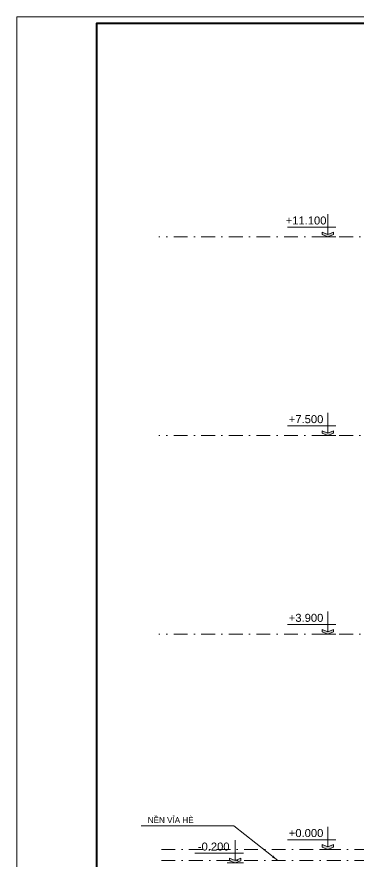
# Model space of a CAD drawing. Header units: inches. Extents: x 921646 to 2157952, y -92667 to 262089.
# Drawn here: x 1942651 to 1948835, y 143480 to 158778 of the extents above; entities that cross this region are included whole.
import ezdxf
from ezdxf.enums import TextEntityAlignment as Align

# ---------------------------------------------------------------- set-up
doc = ezdxf.new("R2010")
doc.units = ezdxf.units.IN
doc.header["$MEASUREMENT"] = 0
doc.linetypes.add('DASHDOT', pattern=[1, 0.5, -0.25, 0, -0.25])
doc.layers.get('DEFPOINTS').update_dxf_attribs({"lineweight": 9})
for name, color, linetype, lineweight in [('04-TRUC', 40, 'DASHDOT', 9), ('15 TEXT', 134, 'Continuous', 15), ('6 DIM KICH THUOC', 8, 'Continuous', 9), ('Cp Net Manh 0.15', 8, 'Continuous', 15), ('Cp Net Thep 0.40', 2, 'Continuous', 40), ('dim', 252, 'Continuous', 9)]:
    doc.layers.add(name, color=color, linetype=linetype, lineweight=lineweight)
doc.styles.add('ARIAL', font='arial.ttf')
doc.styles.add('CHU', font='arial.ttf')
doc.dimstyles.new('VJC100', dxfattribs={"dimscale": 1.2, "dimtxt": 200, "dimasz": 100, "dimexe": 100, "dimexo": 0, "dimgap": 60, "dimtad": 1, "dimdec": 0, "dimlfac": -1, "dimzin": 9, "dimdsep": 46, "dimtxsty": 'CHU', "dimblk": 'ARCHTICK', "dimcen": 0.9, "dimdle": 100, "dimclrd": 251, "dimclre": 251, "dimclrt": 3, "dimadec": 0, "dimazin": 0, "dimtfac": 1, "dimtdec": 0, "dimtix": 1, "dimtmove": 2, "dimatfit": 3, "dimfxl": 500, "dimtolj": 1, "dimtzin": 0, "dimlwd": 13, "dimlwe": 9, "dimarcsym": 0})

# ---------------------------------------------------------------- blocks, each defined once
blk = doc.blocks.new('cao do')
at = {"layer": '15 TEXT'}
h = blk.add_hatch(color=256, dxfattribs=at)
h.dxf.hatch_style = 1
h.paths.add_polyline_path([(155, 47), (261, 90), (261, 42), (155, 0), (49, 42), (49, 90)])
for p, q in [((0, 181), (911, 181)), ((0, 0), (310, 0))]:
    blk.add_line(p, q, dxfattribs=at)
blk.add_lwpolyline([(155, 424), (155, 47)], dxfattribs=at)
blk.add_lwpolyline([(155, 47), (261, 90), (261, 42), (155, 0), (49, 42), (49, 90)], close=True, dxfattribs=at)
at = {"layer": '15 TEXT', "color": 3, "style": 'ARIAL'}
blk.add_attdef('%%P0,000', text='', height=150, dxfattribs=at).set_placement((558, 307), align=Align.MIDDLE_CENTER)
blk = doc.blocks.new('_ArchTick')
at = {"layer": 'dim', "const_width": 0.15}
blk.add_lwpolyline([(0.2, 0.2), (-0.2, -0.2)], dxfattribs=at)
blk = doc.blocks.new('Khung Ht dep')
at = {"layer": 'Cp Net Thep 0.40', "color": 106, "flags": 128}
blk.add_lwpolyline([(30380, 21415), (30380, 1792), (3162, 1792), (3162, 21415)], close=True, dxfattribs=at)
at = {"layer": 'DEFPOINTS', "ltscale": 100}
blk.add_lwpolyline([(30430, 1692), (30430, 21515), (1912, 21515), (1912, 1692)], close=True, dxfattribs=at)

msp = doc.modelspace()

# ---------------------------------------------------------------- linework, layer by layer
at = {"layer": '04-TRUC', "ltscale": 500}
for p, q in [((1960245.3, 154791.5), (1945221.3, 154791.5)), ((1960245.3, 151191.5), (1945221.3, 151191.5)), ((1960245.3, 147591.5), (1945221.3, 147591.5)), ((1974525.3, 143691.5), (1945221.3, 143691.5)), ((1974525.3, 143491.5), (1945221.3, 143491.5))]:
    msp.add_line(p, q, dxfattribs=at)

# ---------------------------------------------------------------- block references
at = {"layer": '15 TEXT'}
ref = msp.add_blockref('cao do', (1948433.2, 154791.5), dxfattribs=dict(at, xscale=-0.9671879849873873, yscale=0.9671879849873873, zscale=0.9671879849873873))
ref.add_attrib('%%P0,000', '+11.100', dxfattribs={"color": 3, "height": 145.08, "style": 'ARIAL'}).set_placement((1947891.5, 155088.1), align=Align.MIDDLE_CENTER)
ref = msp.add_blockref('cao do', (1948433.2, 151191.5), dxfattribs=dict(at, xscale=-0.9671879849873873, yscale=0.9671879849873873, zscale=0.9671879849873873))
ref.add_attrib('%%P0,000', '+7.500', dxfattribs={"color": 3, "height": 145.08, "style": 'ARIAL'}).set_placement((1947891.5, 151488.1), align=Align.MIDDLE_CENTER)
ref = msp.add_blockref('cao do', (1948433.2, 147591.5), dxfattribs=dict(at, xscale=-0.9671879849873873, yscale=0.9671879849873873, zscale=0.9671879849873873))
ref.add_attrib('%%P0,000', '+3.900', dxfattribs={"color": 3, "height": 145.08, "style": 'ARIAL'}).set_placement((1947891.5, 147888.1), align=Align.MIDDLE_CENTER)
ref = msp.add_blockref('cao do', (1948433.2, 143691.5), dxfattribs=dict(at, xscale=-0.9671879849873873, yscale=0.9671879849873873, zscale=0.9671879849873873))
ref.add_attrib('%%P0,000', '+0.000', dxfattribs={"color": 3, "height": 145.08, "style": 'ARIAL'}).set_placement((1947891.5, 143988.1), align=Align.MIDDLE_CENTER)
ref = msp.add_blockref('cao do', (1946758.8, 143446.7), dxfattribs=dict(at, xscale=-0.9671879849873873, yscale=0.9671879849873873, zscale=0.9671879849873873))
ref.add_attrib('%%P0,000', '-0.200', dxfattribs={"color": 3, "height": 145.08, "style": 'ARIAL'}).set_placement((1946217, 143743.4), align=Align.MIDDLE_CENTER)
at = {"layer": 'Cp Net Manh 0.15', "xscale": 1.158515206613523, "yscale": 1.158515206613523, "zscale": 1.158515206613523}
msp.add_blockref('Khung Ht dep', (1940435, 133852.6), dxfattribs=at)

# ---------------------------------------------------------------- texts
at = {"layer": '15 TEXT', "insert": (1945022.2, 144276.9), "char_height": 105, "attachment_point": 1, "style": 'ARIAL'}
msp.add_mtext_dynamic_manual_height_columns('NỀN VỈA HÈ', width=1652.564, gutter_width=6.25, heights=[0], dxfattribs=at)

# ---------------------------------------------------------------- leaders
at = {"layer": '6 DIM KICH THUOC'}
msp.add_leader([(1947378.3, 143491.5), (1946581.8, 144115.9), (1944905.6, 144115.9)], dimstyle='VJC100', override={"dimscale": 0.6, "dimtxt": 180, "dimasz": 200, "dimexo": 100, "dimgap": 60, "dimtad": 0, "dimtfill": 1}, dxfattribs=at)

doc.saveas('drawing.dxf')
